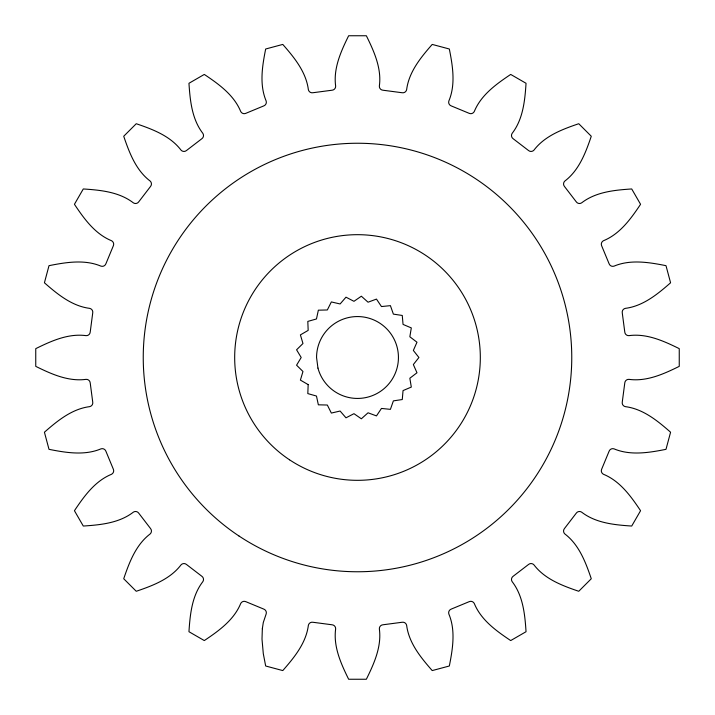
<?xml version="1.0" encoding="UTF-8"?>
<svg xmlns="http://www.w3.org/2000/svg" width="715" height="715" viewBox="0 0 715 715"><rect width="100%" height="100%" fill="white"/><g stroke="black" fill="none" stroke-linecap="round" stroke-linejoin="round"><path stroke-width="1.07" d="M262.342 628.7L262.003 639.103L263.29 653.626L265.667 665.996L282.782 670.581C294.169 657.586 306.074 643.116 308.353 625.384A3.888 3.888 0 0 1 312.875 622.264L332.073 624.785A3.888 3.888 0 0 1 335.639 628.977C333.244 646.691 341.01 663.752 348.643 679.25L366.357 679.25C373.99 663.752 381.756 646.691 379.361 628.977A3.888 3.888 0 0 1 382.927 624.785L402.125 622.264A3.888 3.888 0 0 1 406.647 625.384C408.926 643.116 420.831 657.586 432.218 670.581L449.333 665.996C452.693 649.041 455.777 630.558 448.877 614.069A3.888 3.888 0 0 1 451.237 609.1L469.129 601.69A3.888 3.888 0 0 1 474.304 603.532C481.097 620.075 496.344 630.97 510.707 640.569L526.043 631.711C524.908 614.471 523.094 595.818 512.172 581.67A3.888 3.888 0 0 1 513.164 576.263L528.528 564.475A3.888 3.888 0 0 1 534.007 564.922C544.839 579.141 562.392 585.71 578.748 591.278L591.278 578.748C585.71 562.392 579.141 544.839 564.922 534.007A3.888 3.888 0 0 1 564.475 528.528L576.263 513.164A3.888 3.888 0 0 1 581.67 512.172C595.818 523.094 614.471 524.908 631.711 526.043L640.569 510.707C630.97 496.344 620.075 481.097 603.532 474.304A3.888 3.888 0 0 1 601.69 469.129L609.1 451.237A3.888 3.888 0 0 1 614.069 448.877C630.558 455.777 649.041 452.693 665.996 449.333L670.581 432.218C657.586 420.831 643.116 408.926 625.384 406.647A3.888 3.888 0 0 1 622.264 402.125L624.785 382.927A3.888 3.888 0 0 1 628.977 379.361C646.691 381.756 663.752 373.99 679.25 366.357L679.25 348.643C663.752 341.01 646.691 333.244 628.977 335.639A3.888 3.888 0 0 1 624.785 332.073L622.264 312.875A3.888 3.888 0 0 1 625.384 308.353C643.116 306.074 657.586 294.169 670.581 282.782L665.996 265.667C649.041 262.307 630.558 259.223 614.069 266.123A3.888 3.888 0 0 1 609.1 263.764L601.69 245.871A3.888 3.888 0 0 1 603.532 240.696C620.075 233.903 630.97 218.656 640.569 204.293L631.711 188.957C614.471 190.092 595.818 191.906 581.67 202.828A3.888 3.888 0 0 1 576.263 201.836L564.475 186.472A3.888 3.888 0 0 1 564.922 180.993C579.141 170.161 585.71 152.608 591.278 136.252L578.748 123.722C562.392 129.29 544.839 135.859 534.007 150.078A3.888 3.888 0 0 1 528.528 150.525L513.164 138.737A3.888 3.888 0 0 1 512.172 133.33C523.094 119.182 524.908 100.529 526.043 83.289L510.707 74.431C496.344 84.03 481.097 94.925 474.304 111.469A3.888 3.888 0 0 1 469.129 113.31L451.237 105.9A3.888 3.888 0 0 1 448.877 100.931C455.777 84.442 452.693 65.959 449.333 49.004L432.218 44.419C420.831 57.414 408.926 71.884 406.647 89.616A3.888 3.888 0 0 1 402.125 92.736L382.927 90.215A3.888 3.888 0 0 1 379.361 86.023C381.756 68.309 373.99 51.248 366.357 35.75L348.643 35.75C341.01 51.248 333.244 68.309 335.639 86.023A3.888 3.888 0 0 1 332.073 90.215L312.875 92.736A3.888 3.888 0 0 1 308.353 89.616C306.074 71.884 294.169 57.414 282.782 44.419L265.667 49.004C262.307 65.959 259.223 84.442 266.123 100.931A3.888 3.888 0 0 1 263.764 105.9L245.871 113.31A3.888 3.888 0 0 1 240.696 111.469C233.903 94.925 218.656 84.03 204.293 74.431L188.957 83.289C190.092 100.529 191.906 119.182 202.828 133.33A3.888 3.888 0 0 1 201.836 138.737L186.472 150.525A3.888 3.888 0 0 1 180.993 150.078C170.161 135.859 152.608 129.29 136.252 123.722L123.722 136.252C129.29 152.608 135.859 170.161 150.078 180.993A3.888 3.888 0 0 1 150.525 186.472L138.737 201.836A3.888 3.888 0 0 1 133.33 202.828C119.182 191.906 100.529 190.092 83.289 188.957L74.431 204.293C84.03 218.656 94.925 233.903 111.469 240.696A3.888 3.888 0 0 1 113.31 245.871L105.9 263.764A3.888 3.888 0 0 1 100.931 266.123C84.442 259.223 65.959 262.307 49.004 265.667L44.419 282.782C57.414 294.169 71.884 306.074 89.616 308.353A3.888 3.888 0 0 1 92.736 312.875L90.215 332.073A3.888 3.888 0 0 1 86.023 335.639C68.309 333.244 51.248 341.01 35.75 348.643L35.75 366.357C51.248 373.99 68.309 381.756 86.023 379.361A3.888 3.888 0 0 1 90.215 382.927L92.736 402.125A3.888 3.888 0 0 1 89.616 406.647C71.884 408.926 57.414 420.831 44.419 432.218L49.004 449.333C65.959 452.693 84.442 455.777 100.931 448.877A3.888 3.888 0 0 1 105.9 451.237L113.31 469.129A3.888 3.888 0 0 1 111.469 474.304C94.925 481.097 84.03 496.344 74.431 510.707L83.289 526.043C100.529 524.908 119.182 523.094 133.33 512.172A3.888 3.888 0 0 1 138.737 513.164L150.525 528.528A3.888 3.888 0 0 1 150.078 534.007C135.859 544.839 129.29 562.392 123.722 578.748L136.252 591.278C152.608 585.71 170.161 579.141 180.993 564.922A3.888 3.888 0 0 1 186.472 564.475L201.836 576.263A3.888 3.888 0 0 1 202.828 581.67C191.906 595.818 190.092 614.471 188.957 631.711L204.293 640.569C218.656 630.97 233.903 620.075 240.696 603.532A3.888 3.888 0 0 1 245.871 601.69L263.764 609.1A3.888 3.888 0 0 1 266.123 614.069L263.29 622.524L262.342 628.7M308.174 384.616L307.816 393.599L316.468 396.038L318.354 404.815L327.336 405.03L331.349 413.064L340.108 411.036L345.989 417.819L353.97 413.681L361.352 418.793L368.046 412.796L376.474 415.907L381.47 408.435L390.408 409.355L393.384 400.874L402.268 399.542L403.046 390.587L411.313 387.083L409.838 378.226L416.979 372.774L413.35 364.552L418.91 357.5L413.35 350.448L416.979 342.226L409.838 336.774L411.313 327.917L403.046 324.413L402.268 315.458L393.384 314.126L390.408 305.645L381.47 306.565L376.474 299.093L368.046 302.204L361.352 296.207L353.97 301.319L345.989 297.181L340.108 303.964L331.349 301.936L327.336 309.97L318.354 310.185L316.468 318.962L307.816 321.401L308.174 330.384L300.398 334.897L302.972 343.504L296.573 349.805L301.203 357.5L296.573 365.195L302.972 371.496L300.398 380.103L308.174 384.616M317.952 368.1L316.557 357.5A40.943 40.943 0 0 1 374.803 320.392A40.943 40.943 0 0 1 383.812 388.862A40.943 40.943 0 0 1 317.952 368.1M238.926 535.964A214.268 214.268 0 0 0 571.339 370.951A214.268 214.268 0 0 0 262.235 165.585A214.268 214.268 0 0 0 238.926 535.964M289.53 459.799A122.819 122.819 0 0 0 480.078 365.213A122.819 122.819 0 0 0 302.892 247.488A122.819 122.819 0 0 0 289.53 459.799"/></g></svg>
